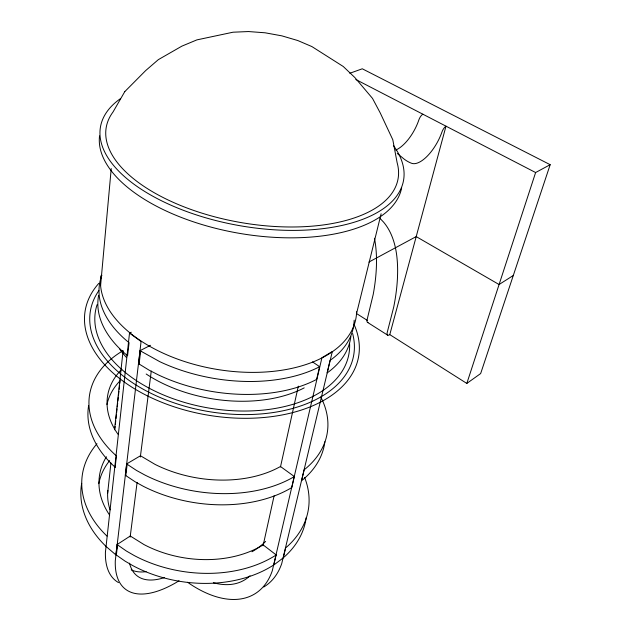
<?xml version="1.0" encoding="UTF-8"?>
<svg xmlns="http://www.w3.org/2000/svg" width="631" height="631" viewBox="0 0 631 631"><rect width="100%" height="100%" fill="white"/><g stroke="black" fill="none" stroke-linecap="round" stroke-linejoin="round"><path stroke-width="0.95" d="M131.272 332.237L129.513 333.105L105.416 552.291A114.582 50.267 -52.1 0 0 118.549 582.61M129.513 333.105L141.076 341.497L115.292 560.778A115.189 49.518 -52.2 0 0 175.339 583.012L179.038 580.765M100.589 285.669L111.23 168.572M107.649 493.245L110.93 462.988M114.519 429.806L123.084 350.749M115 428.402L115.134 426.469M115.347 424.513L115.765 420.601M115.978 418.645L116.404 414.733M116.617 412.777L117.043 408.864M117.256 406.908L117.681 402.988M117.894 401.032L118.312 397.12M118.525 395.164L118.951 391.252M119.164 389.295L119.59 385.383M119.803 383.427L120.119 380.493M115.142 467.24L116.467 455.89L114.96 454.596A120.355 78.552 9.1 0 1 121.602 351.546L122.84 350.86M127.565 355.734L129.087 342.649L127.454 341.379A128.763 74.505 9.5 0 1 101.883 275.297M117.09 544.553L115.883 554.704L125.064 561.14L132.849 565.652A113.572 80.902 8.6 0 0 272.868 565.51L273.846 564.777L276.133 554.901L263.151 544.908A97.434 68.7 8.7 0 1 144.018 544.585L130.278 536.011L117.09 544.553L126.342 551.005L134.182 555.517A114.337 80.681 8.7 0 0 275.155 555.627L276.133 554.901M126.642 463.943L125.301 475.253L135.05 481.737L143.3 486.288A119.511 78.883 9 0 0 290.717 488.205L291.774 487.526L294.322 476.531L293.257 477.202A120.355 78.552 9.1 0 1 144.791 474.977L136.477 470.426L126.642 463.943L140.468 455.756L155.052 464.392A102.553 66.87 9.1 0 0 280.464 466.506L294.409 476.594M150.494 345.307L140.121 350.631L138.568 363.693L149.09 370.145L157.995 374.719A127.801 75.034 9.5 0 0 315.729 379.878L316.652 379.31L319.578 366.65L312.542 361.91M116.349 555.099L117.555 544.955M125.806 475.664L127.154 464.353M139.096 364.087L140.658 351.025L140.121 350.631M130.144 537.084L137.101 482.399M140.334 457.01L151.266 371.067M263.064 545.807L274.106 495.792M280.479 466.932L298.321 386.14M187.644 582.279L189.923 583.896A114.116 64.173 58 0 0 272.316 570.684L321.928 357.745L332.316 351.506L281.734 563.578A113.241 64.48 58 0 1 263.766 586.996M304.631 477.501A114.337 80.681 8.7 0 1 287.286 546.493L285.646 547.85L283.311 557.701L284.944 556.345A113.572 80.902 8.6 0 0 306.201 517.617M320.769 397.017A120.355 78.552 9.1 0 1 305.861 468.423L304.158 469.732L301.563 480.68L303.259 479.371A119.511 78.883 9 0 0 324.878 441.739M354.157 320.185A128.763 74.505 9.5 0 1 331.874 359.086L330.092 360.293L327.11 372.889L328.877 371.667A127.801 75.034 9.5 0 0 350.852 336.37M356.523 313.678L381.116 213.775M349.803 73.275L362.281 68.787L550.177 164.691L480.656 373.552L466.822 383.427L389.784 334.619L445.991 126.161A6.097 2.571 -61.9 0 0 442.008 131.863A31.376 13.598 -61.8 0 1 411.373 163.2A162.38 69.016 -64.5 0 1 402.113 157.403L397.27 153.483M466.822 383.427L535.616 172.539L550.177 164.691M273.964 564.871L283.414 557.78M513.279 275.495L499.074 284.518L416.2 236.593L368.922 262.062M319.578 366.65L318.655 367.21A128.763 74.505 9.5 0 1 159.714 361.642L140.658 351.025M355.813 79.506L535.616 172.539M356.452 313.497L367.274 320.359M367.408 322.307L387.734 335.203M127.636 355.703L126.011 354.425A127.801 75.034 9.5 0 1 98.633 295.34M105.834 546.28L115.765 554.783M115.205 467.2L113.706 465.907A119.511 78.883 9 0 1 88.608 405.694M107.025 536.098L106.063 535.198A114.337 80.681 8.7 0 1 96.969 443.751M105.898 546.241L104.943 545.342A113.572 80.902 8.6 0 1 81.683 483.33M380.122 218.515L383.411 221.946A206.511 91.85 -55 0 1 396.765 255.831A228.13 102.048 -54.5 0 1 397.609 273.262L397.459 277.869A228.13 102.048 -54.5 0 1 393.697 307.155L387.253 332.3A5.908 2.311 -57.5 0 0 389.784 334.619M304.205 387.868A114.258 68.211 9.4 0 1 146.179 374.009M126.437 357.414A114.258 68.211 9.4 0 1 119.693 349.038M349.566 343.374A128.527 76.761 9.4 0 1 212.324 408.604A128.527 76.761 9.4 0 1 97.079 304.686M352.626 333.562A133.488 79.751 9.4 0 1 208.333 411.515A133.488 79.751 9.4 0 1 98.862 290.599M353.92 324.145A138.631 82.85 9.4 0 1 209.729 415.45A138.631 82.85 9.4 0 1 98.83 283.343M106.947 404.503A101.836 67.162 9 0 1 119.243 381.66M118.036 434.286A102.553 66.87 9.1 0 1 121.751 369.316M109.66 515.172A97.434 68.7 8.7 0 1 106.418 456.757M98.807 483.63A96.788 68.889 8.6 0 1 109.668 460.598M393.555 145.706A153.885 73.133 10 0 1 240.703 225.843A153.885 73.133 10 0 1 120.15 98.854M401.671 187.683A153.286 73.582 10 0 1 239.299 233.328A153.286 73.582 10 0 1 99.556 135.862M356.61 311.761A129.3 74.048 9.6 0 1 226.529 370.776A129.3 74.048 9.6 0 1 100.447 280.692M100.55 278.713A129.3 74.048 9.6 0 1 100.865 275.771M395.732 150.083A31.022 14.024 -62.1 0 0 418.897 119.827A6.026 2.65 -62.2 0 1 422.841 114.187M368.023 322.559A5.845 2.39 -57.6 0 1 367.139 319.57L373.205 294.472A225.519 105.203 -54.4 0 0 376.447 265.186L376.51 260.579A225.519 105.203 -54.4 0 0 375.287 243.093A204.176 94.705 -54.9 0 0 374.459 238.242M250.026 575.756A97.095 54.566 58 0 1 213.381 582.736M164.407 577.57A97.979 42.08 -52.2 0 1 129.521 563.144M146.124 571.678A97.458 42.719 -52.1 0 1 131.201 569.872M265.635 541.406A86.865 61.933 8.6 0 1 251.966 551.762M110.062 509.872A86.865 61.933 8.6 0 1 107.854 490.374M124.788 91.621L113.036 111.971A148.167 70.388 10 0 0 239.054 222.215A148.167 70.388 10 0 0 397.151 162.79L392.805 139.766L380.217 112.902L372.511 98.404L354.843 77.534L343.272 66.507L311.903 46.584L297.793 40.542L281.876 35.857L265.115 32.796L248.511 31.55L233.06 32.205L196.88 39.887L181.894 46.134L158.326 59.653L145.682 70.569L124.788 91.621"/></g></svg>
